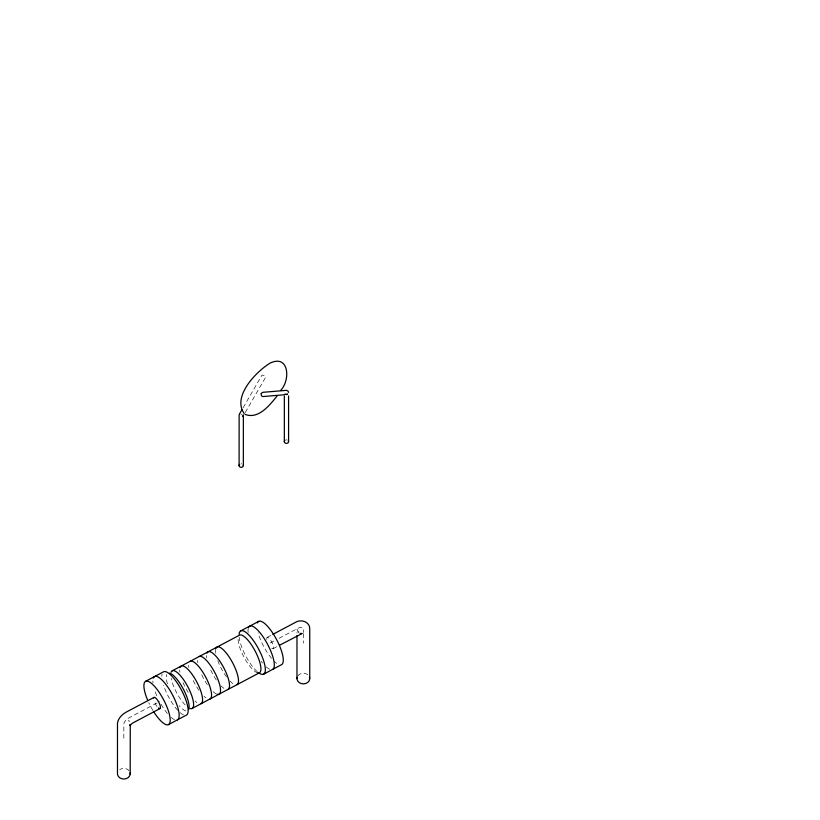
<?xml version="1.0" encoding="UTF-8"?>
<svg xmlns="http://www.w3.org/2000/svg" width="820" height="820" viewBox="0 0 820 820"><rect width="100%" height="100%" fill="white"/><g stroke="black" fill="none" stroke-linecap="round" stroke-linejoin="round"><path stroke-width="0.61" stroke-dasharray="4.1 3.07" d="M243.14 407.683L262.051 374.986L264.409 375.724L265.7 377.108L245.211 412.552M267.228 637.335L271.707 634.967M157.05 702.955L129.222 717.705A6.386 2.993 -37.4 0 0 123.83 724.101L123.83 738.277M270.149 643.013L274.597 640.656M279.056 638.288L297.978 628.264A6.386 2.993 -37.4 0 1 303.359 628.95L303.359 632.497M273.08 648.681L277.498 646.334M298.869 632.774L296.973 629.247L296.973 633.04M298.152 632.035L297.711 631.451M157.05 706.471L156.61 705.907A6.386 1.906 62.1 0 1 153.883 700.188M129.17 770.882L128.74 770.308A6.386 5.309 0 0 0 119.751 769.631M303.359 633.675L303.359 643.126M216.459 694.007A21.289 6.345 62.1 0 1 213.015 691.567M207.316 684.69A21.289 6.345 62.1 0 1 201.023 673.148M197.845 662.703A21.289 6.345 62.1 0 1 197.671 660.428M223.809 688.298A21.289 6.345 62.1 0 1 221.051 685.879M216.296 679.934A21.289 6.345 62.1 0 1 210.002 668.392M206.824 657.947A21.289 6.345 62.1 0 1 206.65 655.672M205.851 697.82A21.289 6.345 62.1 0 1 204.047 696.323M198.942 690.307A21.289 6.345 62.1 0 1 192.044 677.914M188.866 667.47A21.289 6.345 62.1 0 1 188.692 665.184M196.872 702.576A21.289 6.345 62.1 0 1 195.068 701.079M188.2 692.418A21.289 6.345 62.1 0 1 183.065 682.67M179.898 672.226A21.289 6.345 62.1 0 1 179.724 669.94M185.146 704.913A21.289 6.345 62.1 0 1 171.134 678.263M185.781 710.93A21.289 6.345 62.1 0 1 179.18 705.671M167.434 683.849A21.289 6.345 62.1 0 1 166.644 674.532M183.454 714.886A24.477 7.298 62.1 0 1 180.031 712.559M177.735 710.304A24.477 7.298 62.1 0 1 163.611 685.356M161.847 676.264A24.477 7.298 62.1 0 1 162.042 674.163M174.475 719.642A24.477 7.298 62.1 0 1 171.052 717.326M167.393 713.502A24.477 7.298 62.1 0 1 159.449 701.377M156.722 695.657A24.477 7.298 62.1 0 1 154.99 691.188M152.981 682.947A24.477 7.298 62.1 0 1 152.868 681.02M152.981 710.571A24.477 7.298 62.1 0 1 148.768 702.699M276.729 663.359A24.477 7.298 62.1 0 1 274.372 661.391M271.522 658.316A24.477 7.298 62.1 0 1 258.136 632.845M269.626 669.212A24.477 7.298 62.1 0 1 264.573 665.338M262.543 663.072A24.477 7.298 62.1 0 1 261.17 661.351M248.132 632.507A24.477 7.298 62.1 0 1 248.224 628.489M232.777 683.542A21.289 6.345 62.1 0 1 230.02 681.123M226.463 676.869A21.289 6.345 62.1 0 1 217.812 660.705M215.803 653.191A21.289 6.345 62.1 0 1 216.019 648.364M257.593 672.861A21.289 6.345 62.1 0 1 245.129 659.147A21.289 6.345 62.1 0 1 238.066 639.016M257.234 671.652A24.477 7.298 62.1 0 1 239.153 637.273M297.773 675.977A6.386 5.309 0 0 1 307.797 674.737M266.818 639.487A6.386 1.906 62.1 0 1 269.062 638.226A6.386 1.906 62.1 0 1 273.296 645.709A6.386 1.906 62.1 0 1 271.789 648.261M285.821 439.92A2.132 1.773 0 0 1 286.918 439.879M241.121 463.812A2.132 1.773 0 0 1 241.674 463.853M240.936 414.141A2.132 0.758 28.5 0 1 241.92 414.623M129.222 721.251L128.781 720.678L129.222 721.251"/><path stroke-width="1.23" d="M243.345 415.514L243.345 465.504M261.047 393.877L261.559 395.937L262.882 396.572L284.653 394.748M239.143 414.899L239.091 465.657M239.378 414.202L241.89 409.856M280.84 390.197C290.321 380.439 289.388 354.24 270.385 362.952C256.496 371.183 231.886 396.511 244.186 413.495M261.231 393.364L262.841 392.319L286.446 390.34L288.015 391.068L288.579 392.421M276.914 396.244C269.452 405.449 258.331 419.573 245.067 414.387M145.652 681.287L163.611 671.775A24.477 7.298 62.1 0 1 181.579 690.266A24.477 7.298 62.1 0 1 186.386 715.112L168.438 724.624M240.803 630.857L258.761 621.345M172.272 670.791L239.604 635.111A21.289 6.345 62.1 0 1 256.465 653.673A21.289 6.345 62.1 0 1 257.593 672.861M153.873 697.471L125.911 712.283C121.821 714.65 117.988 718.525 117.475 723.435L117.475 773.229A6.386 5.309 0 0 0 124.086 779.02A6.386 5.309 0 0 0 130.124 772.809M272.824 634.372L295.231 622.493C300.602 618.905 309.652 621.447 309.745 628.663L309.745 678.458M160.218 708.449L132.532 723.127L129.929 725.526L130.267 724.357L130.195 774.193M279.712 645.166L302.18 633.501L300.048 633.429M192.085 708.48L259.407 672.789M263.589 674.194L281.537 664.682A24.477 7.298 62.1 0 0 275.182 637.037A24.477 7.298 62.1 0 0 257.449 622.903M296.973 635.582L296.973 678.652M288.579 395.988L288.579 441.529M284.335 396.142L284.335 441.683M199.209 656.523A21.289 6.345 62.1 0 1 216.07 675.085A21.289 6.345 62.1 0 1 217.197 694.274M207.04 653.12A21.289 6.345 62.1 0 1 222.466 665.409A21.289 6.345 62.1 0 1 227.991 689.446M190.23 661.279A21.289 6.345 62.1 0 1 205.851 677.361A21.289 6.345 62.1 0 1 210.043 698.958M180.113 667.398A21.289 6.345 62.1 0 1 195.529 679.678A21.289 6.345 62.1 0 1 201.064 703.714M171.134 672.154A21.289 6.345 62.1 0 1 187.903 686.873A21.289 6.345 62.1 0 1 190.271 708.552M169.607 673.097A21.289 6.345 62.1 0 1 183.413 689.251A21.289 6.345 62.1 0 1 188.743 709.495M153.32 678.089A24.477 7.298 62.1 0 1 171.052 692.223A24.477 7.298 62.1 0 1 177.417 719.868M147.743 700.413A24.477 7.298 62.1 0 1 151.485 683.388A24.477 7.298 62.1 0 1 170.15 718.884A24.477 7.298 62.1 0 1 153.637 711.627M239.091 634.229A24.477 7.298 62.1 0 1 259.263 650.301A24.477 7.298 62.1 0 1 258.772 672.882M248.47 627.659A24.477 7.298 62.1 0 1 266.203 641.793A24.477 7.298 62.1 0 1 272.568 669.438M216.019 648.364A21.289 6.345 62.1 0 1 231.445 660.653A21.289 6.345 62.1 0 1 236.97 684.69M153.647 698.066A6.386 1.906 62.1 0 1 159.121 702.853A6.386 1.906 62.1 0 1 158.373 707.957M309.499 677.095A6.386 5.309 0 0 1 303.472 683.87A6.386 5.309 0 0 1 297.168 677.269M288.25 440.658A2.132 1.773 0 0 1 287.748 443.005A2.132 1.773 0 0 1 284.888 442.8A2.132 1.773 0 0 1 284.888 440.412M243.243 465.053A2.132 1.773 0 0 1 240.752 467.308A2.132 1.773 0 0 1 239.645 464.386M243.243 414.858A2.132 1.712 4.3 0 1 243.294 415.75L242.792 416.437L243.181 416.068A2.132 0.758 28.5 0 0 243.161 415.832M285.022 393.948A2.132 1.804 -6 0 0 286.549 394.369L287.594 393.979A2.132 1.845 -82.7 0 1 286.282 394.604"/></g></svg>
